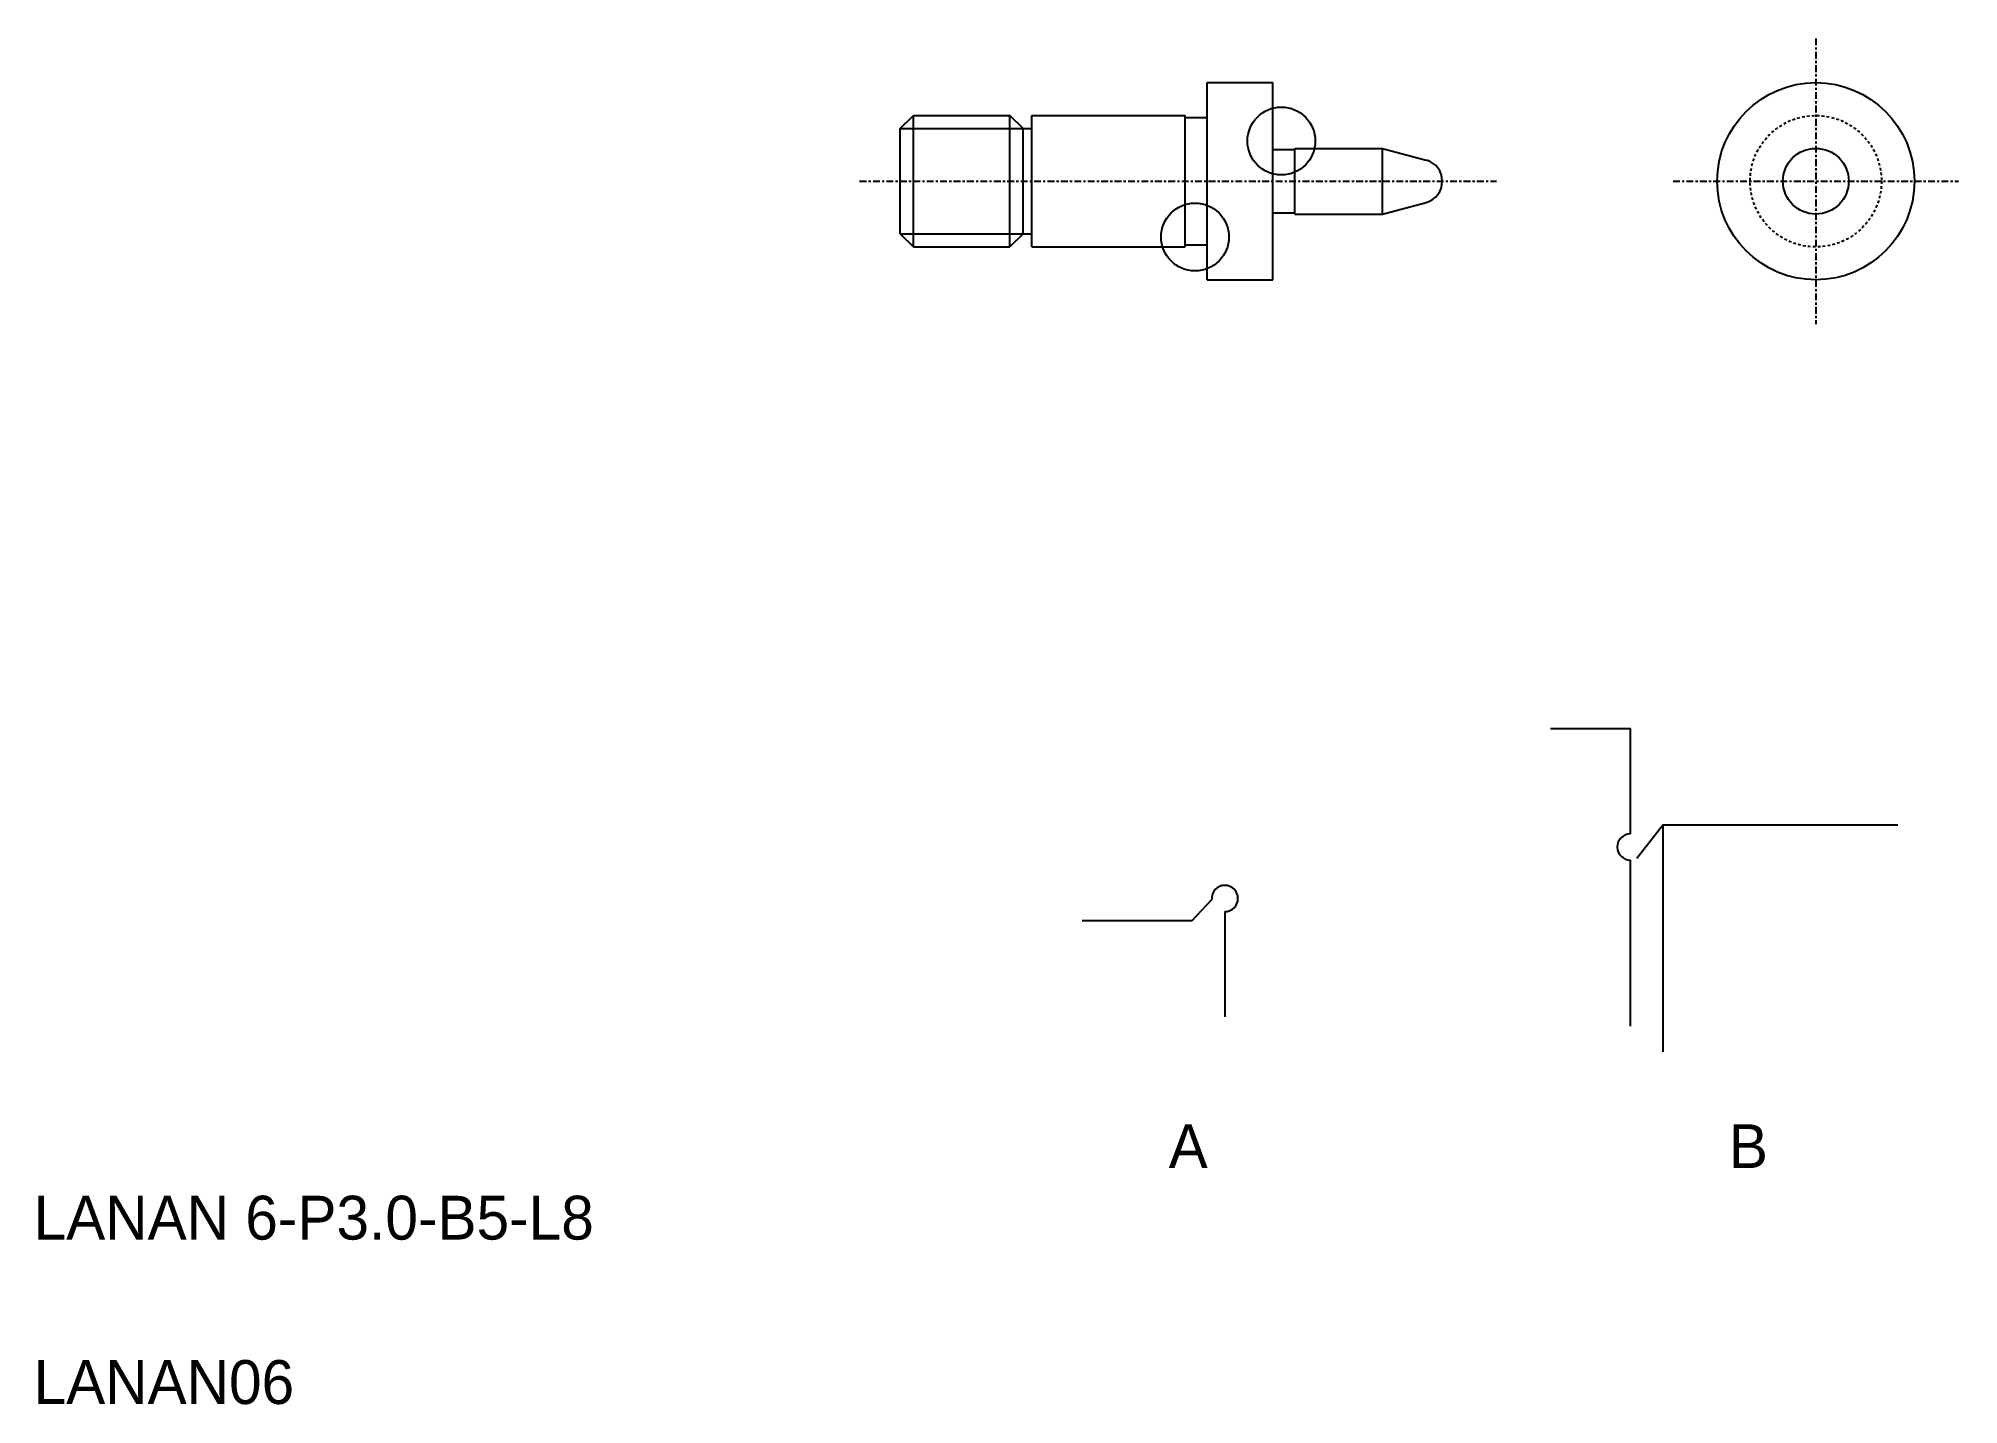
# Model space of a CAD drawing. Extents: x 5.2 to 92.9, y 5 to 67.3.
import ezdxf

# ---------------------------------------------------------------- set-up
doc = ezdxf.new("R2010")
doc.units = 0
doc.header["$LTSCALE"] = 0.25
doc.linetypes.add('CENTER', pattern=[2, 1.25, -0.25, 0.25, -0.25])
doc.linetypes.add('DASHED', pattern=[0.75, 0.5, -0.25])
doc.layers.get('0').update_dxf_attribs({"linetype": 'CONTINUOUS'})
doc.layers.add('CENTER', color=1, linetype='CENTER')

msp = doc.modelspace()

# ---------------------------------------------------------------- linework, layer by layer
at = {"linetype": 'CONTINUOUS'}
for p, q in [((58.553783, 56.292544), (58.553783, 65.292544)), ((58.553783, 65.292544), (61.553783, 65.292544)), ((61.553783, 56.292544), (61.553783, 65.292544)), ((44.553783, 63.192544), (45.153784, 63.792544)), ((44.553783, 58.392544), (44.553783, 63.192544)), ((45.153784, 57.792544), (45.153784, 63.792544)), ((45.153784, 63.792544), (49.553783, 63.792544)), ((49.553783, 57.792544), (49.553783, 63.792544)), ((50.153784, 63.192544), (49.553783, 63.792544)), ((50.553783, 57.792544), (50.553783, 63.792544)), ((50.553783, 63.792544), (57.553781, 63.792544)), ((57.553781, 57.792544), (57.553781, 63.792544)), ((57.553781, 63.692544), (58.553781, 63.692544)), ((61.553783, 62.242544), (62.553783, 62.242544)), ((62.553783, 59.292544), (62.553783, 62.292544)), ((62.553783, 62.292544), (66.553783, 62.292544)), ((66.553783, 62.292544), (68.546976, 61.75847)), ((66.553783, 59.292544), (66.553783, 62.292544)), ((66.553783, 59.292544), (68.546976, 59.826618)), ((61.553783, 59.342544), (62.553783, 59.342544)), ((62.553783, 59.292544), (66.553783, 59.292544)), ((44.553783, 58.392544), (45.153784, 57.792544)), ((50.153784, 58.392544), (49.553783, 57.792544)), ((57.553781, 57.892544), (58.553781, 57.892544)), ((45.153784, 57.792544), (49.553783, 57.792544)), ((50.553783, 57.792544), (57.553781, 57.792544)), ((58.553783, 56.292544), (61.553783, 56.292544)), ((74.231953, 35.814212), (77.872871, 35.814212)), ((77.872871, 31.01219), (77.872871, 35.814212)), ((79.372871, 21.064856), (79.372871, 31.43094)), ((79.372871, 31.43094), (90.07831, 31.43094)), ((77.872871, 22.238287), (77.872871, 29.81219)), ((59.364598, 27.463377), (59.364598, 22.661355)), ((57.864598, 27.044627), (52.859868, 27.044627))]:
    msp.add_line(p, q, dxfattribs=at)
at = {"color": 3, "linetype": 'CONTINUOUS'}
for p, q in [((44.553783, 63.192544), (50.153779, 63.192544)), ((44.553783, 58.392544), (50.153779, 58.392544))]:
    msp.add_line(p, q, dxfattribs=at)
at = {"color": 7, "linetype": 'CONTINUOUS'}
for p, q in [((50.153779, 63.192549), (50.553783, 63.192549)), ((50.153779, 58.392539), (50.553783, 58.392539))]:
    msp.add_line(p, q, dxfattribs=at)
for p, q in [((50.153779, 58.392544), (50.153779, 63.192544)), ((59.303783, 56.292544), (59.303783, 56.292644)), ((60.053783, 56.292544), (60.053883, 56.292544)), ((79.372871, 31.43094), (78.169927, 29.890873)), ((57.864598, 27.044627), (58.766357, 28.017775))]:
    msp.add_line(p, q)
at = {"linetype": 'CONTINUOUS'}
for radius in [4.5, 1.5]:
    msp.add_circle((86.334945, 60.792544), radius, dxfattribs=at)
at = {"color": 3}
for centre in [(61.945994, 62.625172), (58.004909, 58.248207)]:
    msp.add_circle(centre, 1.547713, dxfattribs=at)
at = {"color": 3, "linetype": 'DASHED'}
msp.add_circle((86.334945, 60.792544), 3, dxfattribs=at)
at = {"linetype": 'CONTINUOUS'}
msp.add_arc((68.288157, 60.792544), 1, 284.999999, 75.000001, dxfattribs=at)
for centre, start, end in [((77.872894, 30.41219), 90.002238, 269.997762), ((59.364621, 28.063377), 90.002238, 184.358861), ((59.364574, 28.063377), 270.002238, 89.997762)]:
    msp.add_arc(centre, 0.6, start, end)
at = {"layer": 'CENTER', "color": 1, "linetype": 'CENTER'}
for p, q in [((86.334945, 67.308544), (86.334945, 54.276544)), ((42.696787, 60.792544), (71.757024, 60.792544)), ((79.818945, 60.792544), (92.850945, 60.792544))]:
    msp.add_line(p, q, dxfattribs=at)

# ---------------------------------------------------------------- texts
for s, p in [('A', (56.801126, 15.761168)), ('B', (82.367926, 15.761168)), ('LANAN 6-P3.0-B5-L8', (5, 12.5)), ('LANAN06', (5, 5))]:
    msp.add_text(s, height=2).set_placement(p)

doc.saveas('drawing.dxf')
